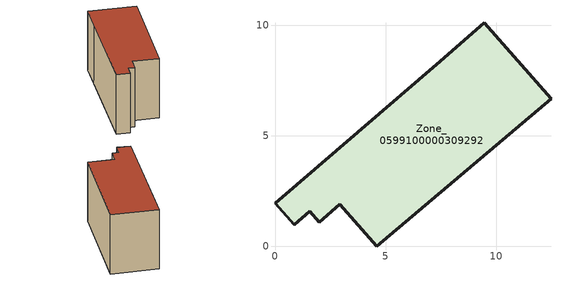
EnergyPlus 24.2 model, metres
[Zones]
Zone_0599100000309292
 floor ground (C_G): 9.46,10.12 12.48,6.68 4.6,0 2.93,1.91 2.01,1.1 1.57,1.58 0.86,0.97 0,1.95 7.47,8.38 z0
 wall outside (C_F): 12.48,6.68 9.46,10.12 7.47,8.38 0,1.95 0.86,0.97 1.57,1.58 2.01,1.1 2.93,1.91 4.6,0 12.48,6.68 z0:6.13
 roof outside (C_R): 7.47,8.38 0,1.95 0.86,0.97 1.57,1.58 2.01,1.1 2.93,1.91 4.6,0 12.48,6.68 9.46,10.12 z6.13
[BUILDING]
Pand.0599100000309292: North Axis=0; Terrain=City; Loads Convergence Tolerance Value=0.04; Temperature Convergence Tolerance Value=0.4; Solar Distribution=FullExterior; Maximum Number of Warmup Days=25; Minimum Number of Warmup Days=1
[Site:Location]
Rotterdam.The.Hague.AP_ZH_NLD Design_Conditions: Latitude=51.96; Longitude=4.45; Time Zone=1; Elevation=-4.5
[SITE:GROUNDTEMPERATURE:BUILDINGSURFACE]
18, 18, 18, 18, 18, 18, 18, 18, 18, 18, 18, 18
[MATERIAL] Thermal Absorptance=0.9; Solar Absorptance=0.7; Visible Absorptance=0.7
Name | Roughness | Thickness | Conductivity | Density | Specific Heat
G.TI.1946 | MediumSmooth | 0.15 | 1 | 540 | 1210
F.TI.1946 | Rough | 0.3 | 0.857143 | 1920 | 840
R.TI.1946 | MediumRough | 0.2 | 0.1 | 1500 | 1000
[CONSTRUCTION]
C_G: G.TI.1946
C_F: F.TI.1946
C_R: R.TI.1946
[ZONE]
Zone_0599100000309292: Type=1; Multiplier=1; Ceiling Height=Autocalculate; Volume=Autocalculate; Floor Area=autocalculate; Part of Total Floor Area=Yes
[ZONEINFILTRATION:DESIGNFLOWRATE]
Infil_Zone_0599100000309292: Zone or ZoneList or Space or SpaceList=Zone_0599100000309292; Schedule=AlwaysOn; Design Flow Rate Calculation Method=Flow/Area; Flow Rate per Floor Area=0.003; Constant Term Coefficient=1; Temperature Term Coefficient=0; Velocity Term Coefficient=0; Velocity Squared Term Coefficient=0
[HVACTEMPLATE:ZONE:IDEALLOADSAIRSYSTEM]
Zone_0599100000309292: Maximum Heating Supply Air Temperature=50; Minimum Cooling Supply Air Temperature=13; Maximum Heating Supply Air Humidity Ratio=0.0156; Minimum Cooling Supply Air Humidity Ratio=0.0077; Heating Limit=NoLimit; Cooling Limit=NoLimit; Dehumidification Control Type=ConstantSensibleHeatRatio; Cooling Sensible Heat Ratio=0.7; Dehumidification Setpoint=60; Humidification Control Type=None; Humidification Setpoint=30; Outdoor Air Method=None; Outdoor Air Flow Rate per Person=0.00944; Outdoor Air Flow Rate per Zone Floor Area=0; Outdoor Air Flow Rate per Zone=0; Demand Controlled Ventilation Type=None; Outdoor Air Economizer Type=NoEconomizer; Heat Recovery Type=None; Sensible Heat Recovery Effectiveness=0.7; Latent Heat Recovery Effectiveness=0.65
[ZONECONTROL:THERMOSTAT]
ThermostatControl_Zone_0599100000309292: Zone or ZoneList=Zone_0599100000309292; Control Type Schedule=DualSetpointControlType; Control 1=Thermostat_Zone_0599100000309292; Temperature Difference Between Cutout And Setpoint=0
[THERMOSTATSETPOINT:DUALSETPOINT]
Thermostat_Zone_0599100000309292: Heating Setpoint Temperature Schedule=HeatingSetpoint_Zone_0599100000309292; Cooling Setpoint Temperature Schedule=CoolingSetpoint_Zone_0599100000309292
[SCHEDULE:COMPACT]
HeatingSetpoint_Zone_0599100000309292: Through: 12/31, For: AllDays, Until: 24:00, 21
CoolingSetpoint_Zone_0599100000309292: Through: 12/31, For: AllDays, Until: 24:00, 24
DualSetpointControlType: Through: 12/31, For: AllDays, Until: 24:00, 4
AlwaysOn: Through: 12/31, For: AllDays, Until: 24:00, 1
